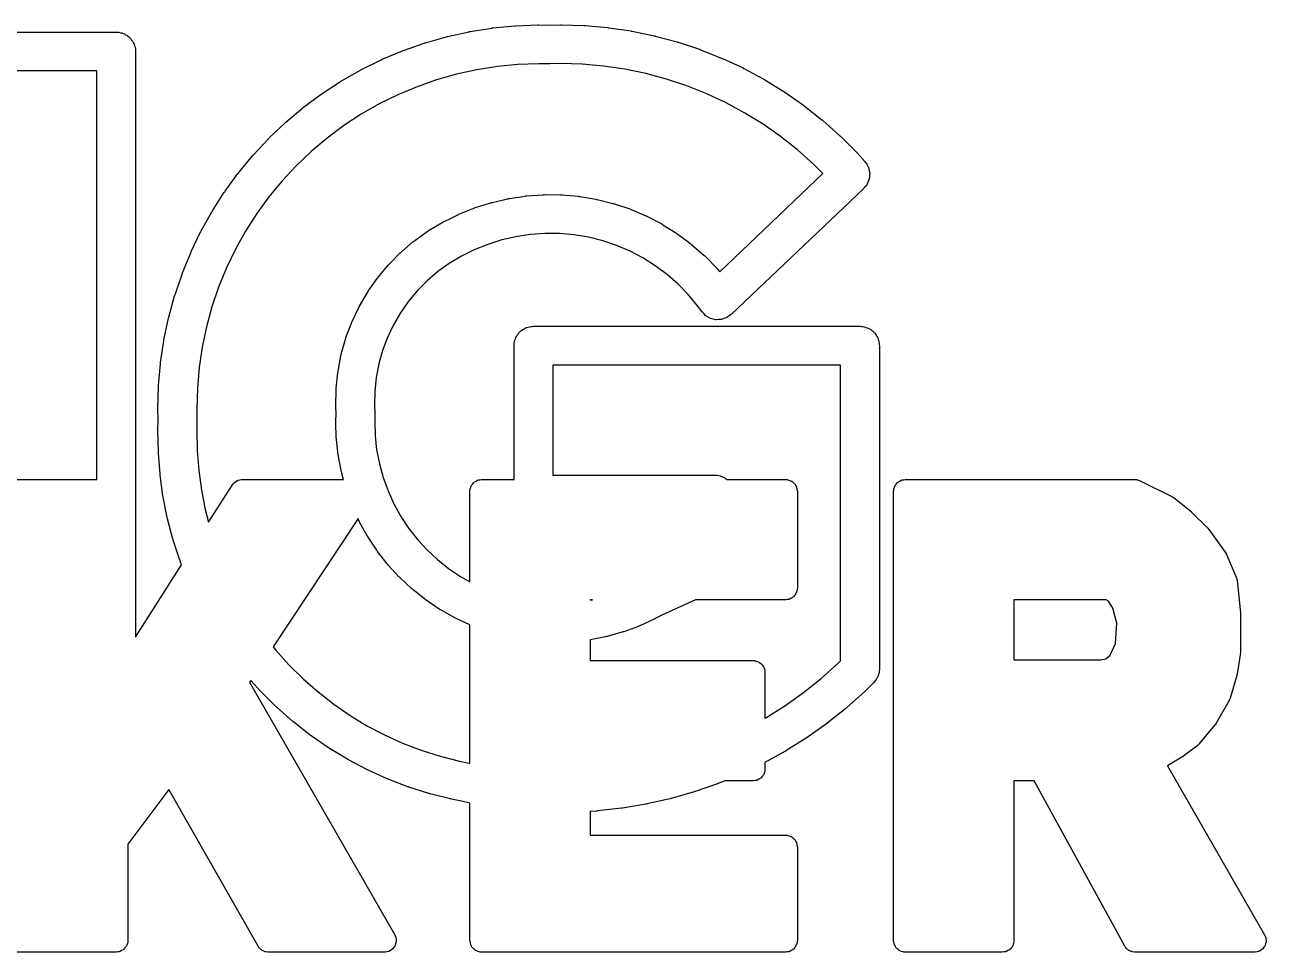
# Model space of a CAD drawing. Extents: x 93.2 to 154.4, y -90.5 to -56.3.
# Drawn here: x 147.69 to 154.09, y -87.51 to -82.73 of the extents above; entities that cross this region are included whole.
import ezdxf

# ---------------------------------------------------------------- set-up
doc = ezdxf.new("R2010")
doc.units = 0
doc.layers.add('BLACK', color=7, linetype='CONTINUOUS')

msp = doc.modelspace()

# ---------------------------------------------------------------- linework, layer by layer
at = {"layer": 'BLACK', "linetype": 'CONTINUOUS'}
for p, q in [((147.295, -82.7664), (148.162, -82.7664)), ((148.162, -82.7664), (148.163, -82.7664)), ((148.163, -82.7664), (148.17, -82.7674)), ((148.17, -82.7674), (148.176, -82.7674)), ((148.176, -82.7674), (148.184, -82.7696)), ((148.184, -82.7696), (148.191, -82.7707)), ((148.191, -82.7707), (148.197, -82.7736)), ((148.197, -82.7736), (148.204, -82.7756)), ((148.204, -82.7756), (148.21, -82.7796)), ((149.87, -82.7886), (149.98, -82.7642)), ((149.98, -82.7642), (149.981, -82.764)), ((149.981, -82.764), (149.984, -82.7638)), ((149.984, -82.7638), (149.986, -82.7631)), ((149.986, -82.7631), (150.097, -82.7454)), ((150.097, -82.7454), (150.099, -82.7452)), ((150.099, -82.7452), (150.101, -82.7452)), ((150.101, -82.7452), (150.103, -82.7446)), ((150.103, -82.7446), (150.216, -82.7337)), ((150.216, -82.7337), (150.217, -82.7336)), ((150.217, -82.7336), (150.22, -82.7337)), ((150.22, -82.7337), (150.222, -82.7333)), ((150.222, -82.7333), (150.335, -82.7292)), ((150.335, -82.7292), (150.336, -82.7291)), ((150.336, -82.7291), (150.338, -82.7294)), ((150.338, -82.7294), (150.34, -82.7291)), ((150.34, -82.7291), (150.395, -82.73)), ((150.395, -82.73), (150.451, -82.7288)), ((150.451, -82.7288), (150.452, -82.7288)), ((150.452, -82.7288), (150.454, -82.7291)), ((150.454, -82.7291), (150.456, -82.7289)), ((150.456, -82.7289), (150.572, -82.7324)), ((150.572, -82.7324), (150.573, -82.7324)), ((150.573, -82.7324), (150.576, -82.7328)), ((150.576, -82.7328), (150.578, -82.7327)), ((150.578, -82.7327), (150.694, -82.7429)), ((150.694, -82.7429), (150.695, -82.743)), ((150.695, -82.743), (150.697, -82.7436)), ((150.697, -82.7436), (150.7, -82.7436)), ((150.7, -82.7436), (150.815, -82.7605)), ((150.815, -82.7605), (150.816, -82.7607)), ((150.816, -82.7607), (150.818, -82.7614)), ((150.818, -82.7614), (150.82, -82.7616)), ((150.82, -82.7616), (150.934, -82.7852)), ((148.21, -82.7796), (148.217, -82.7828)), ((148.217, -82.7828), (148.222, -82.7873)), ((148.222, -82.7873), (148.227, -82.791)), ((148.227, -82.791), (148.232, -82.7966)), ((148.232, -82.7966), (148.238, -82.8015)), ((148.238, -82.8015), (148.241, -82.8073)), ((148.241, -82.8073), (148.246, -82.8125)), ((148.246, -82.8125), (148.249, -82.8192)), ((148.249, -82.8192), (148.253, -82.8255)), ((148.253, -82.8255), (148.255, -82.8321)), ((148.255, -82.8321), (148.258, -82.8383)), ((148.258, -82.8383), (148.259, -82.8456)), ((149.643, -82.8604), (149.749, -82.8229)), ((149.749, -82.8229), (149.75, -82.8225)), ((149.75, -82.8225), (149.753, -82.8221)), ((149.753, -82.8221), (149.755, -82.8211)), ((149.755, -82.8211), (149.864, -82.7901)), ((149.864, -82.7901), (149.865, -82.7898)), ((149.865, -82.7898), (149.867, -82.7895)), ((149.867, -82.7895), (149.87, -82.7886)), ((150.934, -82.7852), (150.935, -82.7854)), ((150.935, -82.7854), (150.937, -82.7862)), ((150.937, -82.7862), (150.94, -82.7865)), ((150.94, -82.7865), (151.052, -82.8167)), ((151.052, -82.8167), (151.053, -82.817)), ((151.053, -82.817), (151.055, -82.8179)), ((151.055, -82.8179), (151.058, -82.8183)), ((151.058, -82.8183), (151.168, -82.855)), ((148.259, -82.8456), (148.261, -82.8528)), ((148.261, -82.8528), (148.261, -82.8596)), ((148.261, -82.8596), (148.262, -82.8664)), ((148.262, -82.8664), (148.262, -85.8855)), ((149.533, -82.9064), (149.637, -82.8626)), ((149.637, -82.8626), (149.638, -82.8621)), ((149.638, -82.8621), (149.641, -82.8615)), ((149.641, -82.8615), (149.643, -82.8604)), ((151.168, -82.855), (151.169, -82.8553)), ((151.169, -82.8553), (151.171, -82.8564)), ((151.171, -82.8564), (151.173, -82.857)), ((151.173, -82.857), (151.281, -82.8999)), ((151.281, -82.8999), (151.282, -82.9004)), ((151.282, -82.9004), (151.284, -82.9016)), ((151.284, -82.9016), (151.287, -82.9022)), ((151.287, -82.9022), (151.392, -82.9514)), ((148.062, -82.9664), (147.395, -82.9664)), ((148.062, -85.073), (148.062, -82.9664)), ((149.323, -83.0178), (149.421, -82.9618)), ((149.421, -82.9618), (149.422, -82.9612)), ((149.422, -82.9612), (149.424, -82.9603)), ((149.424, -82.9603), (149.426, -82.959)), ((149.426, -82.959), (149.527, -82.9089)), ((149.527, -82.9089), (149.529, -82.9084)), ((149.529, -82.9084), (149.531, -82.9077)), ((149.531, -82.9077), (149.533, -82.9064)), ((150.02, -82.9602), (149.916, -82.9832)), ((150.126, -82.9434), (150.02, -82.9602)), ((150.232, -82.9331), (150.126, -82.9434)), ((150.339, -82.9291), (150.232, -82.9331)), ((150.393, -82.93), (150.339, -82.9291)), ((150.395, -82.9299), (150.393, -82.93)), ((150.396, -82.93), (150.395, -82.9299)), ((150.397, -82.93), (150.396, -82.93)), ((150.453, -82.9288), (150.397, -82.93)), ((150.563, -82.9322), (150.453, -82.9288)), ((150.673, -82.9419), (150.563, -82.9322)), ((150.783, -82.958), (150.673, -82.9419)), ((150.891, -82.9804), (150.783, -82.958)), ((151.392, -82.9514), (151.393, -82.9519)), ((151.393, -82.9519), (151.395, -82.9532)), ((151.395, -82.9532), (151.397, -82.954)), ((151.397, -82.954), (151.499, -83.0092)), ((149.223, -83.0829), (149.318, -83.021)), ((149.318, -83.021), (149.319, -83.0203)), ((149.319, -83.0203), (149.321, -83.0193)), ((149.321, -83.0193), (149.323, -83.0178)), ((149.813, -83.0126), (149.712, -83.0481)), ((149.916, -82.9832), (149.813, -83.0126)), ((150.997, -83.0091), (150.891, -82.9804)), ((151.102, -83.0438), (150.997, -83.0091)), ((151.499, -83.0092), (151.5, -83.0098)), ((151.5, -83.0098), (151.502, -83.0112)), ((151.502, -83.0112), (151.504, -83.0121)), ((151.504, -83.0121), (151.603, -83.0732)), ((149.127, -83.1537), (149.218, -83.0863)), ((149.218, -83.0863), (149.219, -83.0856)), ((149.219, -83.0856), (149.221, -83.0844)), ((149.221, -83.0844), (149.223, -83.0829)), ((149.613, -83.0896), (149.517, -83.1369)), ((149.712, -83.0481), (149.613, -83.0896)), ((151.205, -83.0847), (151.102, -83.0438)), ((151.305, -83.1314), (151.205, -83.0847)), ((151.603, -83.0732), (151.604, -83.0738)), ((151.604, -83.0738), (151.606, -83.0753)), ((151.606, -83.0753), (151.608, -83.0764)), ((151.608, -83.0764), (151.703, -83.1431)), ((149.036, -83.2303), (149.123, -83.1575)), ((149.123, -83.1575), (149.124, -83.1567)), ((149.124, -83.1567), (149.126, -83.1555)), ((149.126, -83.1555), (149.127, -83.1537)), ((149.517, -83.1369), (149.425, -83.19)), ((151.402, -83.1838), (151.305, -83.1314)), ((151.703, -83.1431), (151.704, -83.1438)), ((151.704, -83.1438), (151.706, -83.1454)), ((151.706, -83.1454), (151.708, -83.1465)), ((151.708, -83.1465), (151.799, -83.2187)), ((149.425, -83.19), (149.335, -83.2486)), ((151.496, -83.2418), (151.402, -83.1838)), ((151.799, -83.2187), (151.8, -83.2194)), ((151.8, -83.2194), (151.802, -83.2211)), ((151.802, -83.2211), (151.804, -83.2224)), ((151.804, -83.2224), (151.89, -83.2997)), ((148.95, -83.3122), (149.032, -83.2343)), ((149.032, -83.2343), (149.033, -83.2335)), ((149.033, -83.2335), (149.035, -83.2321)), ((149.035, -83.2321), (149.036, -83.2303)), ((149.335, -83.2486), (149.249, -83.3124)), ((151.586, -83.3052), (151.496, -83.2418)), ((148.869, -83.3991), (148.946, -83.3165)), ((148.946, -83.3165), (148.947, -83.3156)), ((148.947, -83.3156), (148.948, -83.3141)), ((148.948, -83.3141), (148.95, -83.3122)), ((149.249, -83.3124), (149.167, -83.3813)), ((151.673, -83.3737), (151.586, -83.3052)), ((151.89, -83.2997), (151.891, -83.3005)), ((151.891, -83.3005), (151.893, -83.3023)), ((151.893, -83.3023), (151.895, -83.3036)), ((151.895, -83.3036), (151.977, -83.3858)), ((148.793, -83.4908), (148.865, -83.4037)), ((148.865, -83.4028), (148.867, -83.4011)), ((148.865, -83.4037), (148.865, -83.4028)), ((148.867, -83.4011), (148.869, -83.3991)), ((149.167, -83.3813), (149.09, -83.455)), ((151.755, -83.4471), (151.673, -83.3737)), ((151.977, -83.3858), (151.978, -83.3867)), ((151.978, -83.3867), (151.979, -83.3883)), ((151.979, -83.3883), (151.98, -83.3895)), ((151.98, -83.3895), (152.019, -83.4327)), ((149.09, -83.455), (149.017, -83.5333)), ((151.804, -83.4958), (151.755, -83.4471)), ((152.019, -83.4327), (152.02, -83.4336)), ((152.02, -83.4336), (152.023, -83.4382)), ((152.023, -83.4382), (152.027, -83.4422)), ((152.027, -83.4422), (152.031, -83.45)), ((152.031, -83.45), (152.036, -83.4573)), ((152.036, -83.4573), (152.037, -83.4626)), ((152.037, -83.4626), (152.04, -83.4675)), ((152.04, -83.4675), (152.041, -83.4761)), ((152.041, -83.4761), (152.044, -83.4844)), ((148.723, -83.5869), (148.789, -83.4956)), ((148.789, -83.4956), (148.79, -83.4946)), ((148.79, -83.4946), (148.792, -83.4929)), ((148.792, -83.4929), (148.793, -83.4908)), ((149.017, -83.5333), (148.949, -83.6158)), ((151.272, -84.0016), (151.804, -83.4958)), ((152.034, -83.5448), (152.032, -83.5499)), ((152.036, -83.5401), (152.034, -83.5448)), ((152.039, -83.5317), (152.036, -83.5401)), ((152.042, -83.5236), (152.039, -83.5317)), ((152.043, -83.5181), (152.042, -83.5236)), ((152.044, -83.5128), (152.043, -83.5181)), ((152.044, -83.4844), (152.044, -83.4899)), ((152.044, -83.4899), (152.045, -83.4954)), ((152.045, -83.4954), (152.044, -83.5041)), ((152.044, -83.5041), (152.044, -83.5128)), ((148.658, -83.6871), (148.719, -83.5919)), ((148.719, -83.5919), (148.72, -83.5909)), ((148.72, -83.5909), (148.721, -83.5891)), ((148.721, -83.5891), (148.723, -83.5869)), ((150.278, -83.6105), (150.361, -83.6047)), ((150.361, -83.6047), (150.362, -83.6046)), ((150.362, -83.6046), (150.366, -83.6049)), ((150.366, -83.6049), (150.369, -83.6044)), ((150.369, -83.6044), (150.452, -83.6051)), ((150.452, -83.6051), (150.454, -83.6051)), ((150.454, -83.6051), (150.457, -83.6057)), ((150.457, -83.6057), (150.46, -83.6055)), ((150.46, -83.6055), (150.543, -83.6127)), ((152.014, -83.5721), (151.331, -84.2221)), ((152.017, -83.5678), (152.014, -83.5721)), ((152.021, -83.5641), (152.017, -83.5678)), ((152.026, -83.5567), (152.021, -83.5641)), ((152.032, -83.5499), (152.026, -83.5567)), ((148.949, -83.6158), (148.886, -83.7023)), ((150.009, -83.6728), (150.012, -83.6714)), ((150.012, -83.6714), (150.092, -83.6462)), ((150.092, -83.6462), (150.093, -83.6459)), ((150.093, -83.6459), (150.096, -83.6453)), ((150.096, -83.6453), (150.099, -83.6441)), ((150.099, -83.6441), (150.18, -83.6253)), ((150.18, -83.6253), (150.182, -83.625)), ((150.182, -83.625), (150.185, -83.6248)), ((150.185, -83.6248), (150.188, -83.6238)), ((150.188, -83.6238), (150.27, -83.6114)), ((150.27, -83.6114), (150.272, -83.6112)), ((150.272, -83.6112), (150.275, -83.6112)), ((150.275, -83.6112), (150.278, -83.6105)), ((150.543, -83.6127), (150.544, -83.6128)), ((150.544, -83.6128), (150.548, -83.6136)), ((150.548, -83.6136), (150.551, -83.6137)), ((150.551, -83.6137), (150.633, -83.6275)), ((150.633, -83.6275), (150.634, -83.6277)), ((150.634, -83.6277), (150.637, -83.6287)), ((150.637, -83.6287), (150.641, -83.6291)), ((150.641, -83.6291), (150.721, -83.6492)), ((150.721, -83.6492), (150.723, -83.6495)), ((150.723, -83.6495), (150.726, -83.6509)), ((150.726, -83.6509), (150.729, -83.6515)), ((150.729, -83.6515), (150.808, -83.6779)), ((148.6, -83.791), (148.655, -83.6923)), ((148.655, -83.6923), (148.656, -83.6912)), ((148.656, -83.6912), (148.657, -83.6893)), ((148.657, -83.6893), (148.658, -83.6871)), ((148.886, -83.7023), (148.828, -83.7923)), ((149.848, -83.7449), (149.884, -83.7269)), ((149.884, -83.7266), (149.922, -83.7083)), ((149.884, -83.7269), (149.884, -83.7266)), ((149.884, -83.7266), (149.884, -83.7266)), ((149.922, -83.7083), (149.923, -83.7077)), ((149.923, -83.7077), (149.926, -83.7069)), ((149.926, -83.7069), (149.928, -83.7054)), ((149.928, -83.7054), (150.005, -83.6741)), ((150.005, -83.6741), (150.006, -83.6736)), ((150.006, -83.6736), (150.009, -83.6728)), ((150.808, -83.6779), (150.809, -83.6783)), ((150.809, -83.6783), (150.812, -83.6799)), ((150.812, -83.6799), (150.815, -83.6807)), ((150.815, -83.6807), (150.892, -83.7133)), ((150.892, -83.7133), (150.893, -83.7138)), ((150.893, -83.7138), (150.896, -83.7156)), ((150.896, -83.7156), (150.899, -83.7167)), ((150.899, -83.7167), (150.973, -83.7553)), ((148.548, -83.8981), (148.597, -83.7963)), ((148.597, -83.7963), (148.598, -83.7952)), ((148.598, -83.7952), (148.599, -83.7932)), ((148.599, -83.7932), (148.6, -83.791)), ((148.828, -83.7923), (148.776, -83.8857)), ((149.7, -83.8412), (149.765, -83.7943)), ((149.765, -83.7943), (149.766, -83.7936)), ((149.766, -83.7936), (149.769, -83.792)), ((149.769, -83.792), (149.772, -83.7897)), ((149.772, -83.7897), (149.841, -83.7485)), ((149.841, -83.7485), (149.842, -83.7479)), ((149.842, -83.7479), (149.845, -83.7467)), ((149.845, -83.7467), (149.848, -83.7449)), ((150.973, -83.7553), (150.974, -83.7558)), ((150.974, -83.7558), (150.976, -83.7578)), ((150.976, -83.7578), (150.979, -83.7592)), ((150.979, -83.7592), (151.05, -83.8034)), ((149.632, -83.8986), (149.693, -83.8464)), ((149.693, -83.8464), (149.694, -83.8456)), ((149.694, -83.8456), (149.697, -83.8437)), ((149.697, -83.8437), (149.7, -83.8412)), ((150.077, -83.8608), (150.007, -83.8894)), ((150.149, -83.838), (150.077, -83.8608)), ((150.222, -83.821), (150.149, -83.838)), ((150.296, -83.8098), (150.222, -83.821)), ((150.371, -83.8044), (150.296, -83.8098)), ((150.447, -83.8051), (150.371, -83.8044)), ((150.522, -83.8116), (150.447, -83.8051)), ((150.596, -83.8241), (150.522, -83.8116)), ((150.669, -83.8423), (150.596, -83.8241)), ((150.74, -83.8663), (150.669, -83.8423)), ((151.05, -83.8034), (151.051, -83.8041)), ((151.051, -83.8041), (151.053, -83.8063)), ((151.053, -83.8063), (151.056, -83.8079)), ((151.056, -83.8079), (151.123, -83.8575)), ((151.123, -83.8575), (151.124, -83.8583)), ((151.124, -83.8583), (151.126, -83.8606)), ((151.126, -83.8606), (151.129, -83.8625)), ((151.129, -83.8625), (151.192, -83.9172)), ((148.503, -84.0082), (148.546, -83.9036)), ((148.546, -83.9025), (148.548, -83.9004)), ((148.546, -83.9036), (148.546, -83.9025)), ((148.548, -83.9004), (148.548, -83.8981)), ((148.776, -83.8857), (148.73, -83.9821)), ((149.57, -83.9614), (149.626, -83.9043)), ((149.626, -83.9043), (149.627, -83.9034)), ((149.627, -83.9034), (149.63, -83.9013)), ((149.63, -83.9013), (149.632, -83.8986)), ((149.941, -83.9221), (149.878, -83.9592)), ((149.973, -83.9059), (149.941, -83.9221)), ((150.007, -83.8894), (149.973, -83.9059)), ((150.81, -83.8958), (150.74, -83.8663)), ((150.876, -83.9307), (150.81, -83.8958)), ((151.192, -83.9172), (151.193, -83.918)), ((151.193, -83.918), (151.195, -83.9206)), ((151.195, -83.9206), (151.198, -83.9227)), ((151.198, -83.9227), (151.256, -83.9822)), ((148.73, -83.9821), (148.689, -84.0811)), ((149.512, -84.0293), (149.564, -83.9677)), ((149.564, -83.9677), (149.565, -83.9667)), ((149.565, -83.9667), (149.567, -83.9643)), ((149.567, -83.9643), (149.57, -83.9614)), ((149.878, -83.9592), (149.82, -84.0012)), ((150.94, -83.9707), (150.876, -83.9307)), ((151.001, -84.0156), (150.94, -83.9707)), ((151.256, -83.9822), (151.257, -83.9831)), ((151.257, -83.9831), (151.258, -83.9858)), ((151.258, -83.9858), (151.261, -83.988)), ((151.261, -83.988), (151.272, -84.0016)), ((148.465, -84.1208), (148.501, -84.0138)), ((148.501, -84.0127), (148.503, -84.0105)), ((148.501, -84.0138), (148.501, -84.0127)), ((148.503, -84.0105), (148.503, -84.0082)), ((149.461, -84.1018), (149.507, -84.036)), ((149.507, -84.036), (149.508, -84.035)), ((149.508, -84.035), (149.511, -84.0324)), ((149.511, -84.0324), (149.512, -84.0293)), ((149.765, -84.0479), (149.715, -84.099)), ((149.82, -84.0012), (149.765, -84.0479)), ((151.057, -84.0652), (151.001, -84.0156)), ((148.689, -84.0811), (148.655, -84.1824)), ((149.416, -84.1784), (149.457, -84.1089)), ((149.457, -84.1079), (149.46, -84.105)), ((149.457, -84.1089), (149.457, -84.1079)), ((149.46, -84.105), (149.461, -84.1018)), ((149.715, -84.099), (149.669, -84.1543)), ((151.11, -84.1191), (151.057, -84.0652)), ((151.158, -84.1773), (151.11, -84.1191)), ((148.433, -84.2356), (148.463, -84.1266)), ((148.463, -84.1254), (148.464, -84.1232)), ((148.463, -84.1266), (148.463, -84.1254)), ((148.464, -84.1232), (148.465, -84.1208)), ((148.655, -84.1824), (148.627, -84.2855)), ((149.413, -84.1847), (149.415, -84.1817)), ((149.415, -84.1817), (149.416, -84.1784)), ((149.669, -84.1543), (149.627, -84.2132)), ((151.181, -84.2082), (151.158, -84.1773)), ((148.408, -84.352), (148.432, -84.2414)), ((148.432, -84.2402), (148.433, -84.238)), ((148.432, -84.2414), (148.432, -84.2402)), ((148.433, -84.238), (148.433, -84.2356)), ((149.378, -84.2584), (149.412, -84.1858)), ((149.412, -84.1858), (149.413, -84.1847)), ((149.627, -84.2132), (149.591, -84.2753)), ((151.19, -84.2179), (151.181, -84.2082)), ((151.199, -84.2278), (151.19, -84.2179)), ((151.2, -84.2281), (151.199, -84.2278)), ((151.2, -84.2286), (151.2, -84.2281)), ((151.212, -84.2353), (151.2, -84.2286)), ((151.224, -84.2422), (151.212, -84.2353)), ((151.224, -84.2423), (151.224, -84.2422)), ((151.225, -84.2427), (151.224, -84.2423)), ((151.238, -84.2458), (151.225, -84.2427)), ((151.251, -84.2491), (151.238, -84.2458)), ((151.28, -84.2481), (151.266, -84.2486)), ((151.281, -84.2478), (151.28, -84.2479)), ((151.28, -84.2479), (151.28, -84.2481)), ((151.294, -84.2434), (151.281, -84.2478)), ((151.306, -84.2391), (151.294, -84.2434)), ((151.307, -84.2388), (151.306, -84.2391)), ((151.308, -84.2385), (151.307, -84.2388)), ((151.319, -84.2307), (151.308, -84.2385)), ((151.33, -84.223), (151.319, -84.2307)), ((151.331, -84.2221), (151.33, -84.223)), ((151.331, -84.2221), (151.331, -84.2221)), ((151.331, -84.2221), (151.331, -84.2221)), ((151.331, -84.2221), (151.331, -84.2221)), ((148.627, -84.2855), (148.605, -84.3902)), ((149.346, -84.3414), (149.375, -84.2661)), ((149.375, -84.265), (149.377, -84.2619)), ((149.375, -84.2661), (149.375, -84.265)), ((149.377, -84.2619), (149.378, -84.2584)), ((149.591, -84.2753), (149.56, -84.3403)), ((150.236, -84.3173), (150.242, -84.3124)), ((150.242, -84.3124), (150.247, -84.3069)), ((150.247, -84.3069), (150.253, -84.3032)), ((150.253, -84.3032), (150.258, -84.2988)), ((150.258, -84.2988), (150.265, -84.2957)), ((150.265, -84.2957), (150.271, -84.2917)), ((150.271, -84.2917), (150.277, -84.2899)), ((150.277, -84.2899), (150.284, -84.287)), ((150.284, -84.287), (150.291, -84.286)), ((150.291, -84.286), (150.298, -84.2839)), ((150.298, -84.2839), (150.305, -84.284)), ((150.305, -84.284), (150.312, -84.283)), ((150.312, -84.283), (151.995, -84.283)), ((151.252, -84.2491), (151.251, -84.2491)), ((151.266, -84.2486), (151.252, -84.2493)), ((151.252, -84.2493), (151.252, -84.2491)), ((151.995, -84.283), (151.996, -84.283)), ((151.996, -84.283), (152.003, -84.2841)), ((152.003, -84.2841), (152.01, -84.2841)), ((152.01, -84.2841), (152.017, -84.2862)), ((152.017, -84.2862), (152.024, -84.2874)), ((152.024, -84.2874), (152.03, -84.2903)), ((152.03, -84.2903), (152.037, -84.2922)), ((152.037, -84.2922), (152.043, -84.2963)), ((152.043, -84.2963), (152.05, -84.2994)), ((152.05, -84.2994), (152.055, -84.3039)), ((152.055, -84.3039), (152.061, -84.3077)), ((152.061, -84.3077), (152.066, -84.3133)), ((148.391, -84.4697), (148.407, -84.3579)), ((148.407, -84.3567), (148.408, -84.3544)), ((148.407, -84.3579), (148.407, -84.3567)), ((148.408, -84.3544), (148.408, -84.352)), ((149.322, -84.4267), (149.344, -84.3494)), ((149.344, -84.3482), (149.346, -84.3449)), ((149.344, -84.3494), (149.344, -84.3482)), ((149.346, -84.3449), (149.346, -84.3414)), ((149.56, -84.3403), (149.535, -84.4076)), ((150.212, -84.3818), (150.213, -84.3751)), ((150.213, -84.3682), (150.215, -84.3611)), ((150.213, -84.3751), (150.213, -84.3682)), ((150.215, -84.3611), (150.216, -84.3538)), ((150.216, -84.3538), (150.219, -84.3476)), ((150.219, -84.3476), (150.221, -84.3411)), ((150.221, -84.3411), (150.225, -84.3348)), ((150.225, -84.3348), (150.228, -84.3281)), ((150.228, -84.3281), (150.233, -84.323)), ((150.233, -84.323), (150.236, -84.3173)), ((152.066, -84.3133), (152.071, -84.3182)), ((152.071, -84.3182), (152.075, -84.324)), ((152.075, -84.324), (152.079, -84.3291)), ((152.079, -84.3291), (152.082, -84.3359)), ((152.082, -84.3359), (152.086, -84.3422)), ((152.086, -84.3422), (152.088, -84.3487)), ((152.088, -84.3487), (152.091, -84.3549)), ((152.091, -84.3549), (152.092, -84.3623)), ((152.092, -84.3623), (152.094, -84.3694)), ((152.094, -84.3694), (152.094, -84.3763)), ((152.094, -84.3763), (152.095, -84.383)), ((148.605, -84.3902), (148.589, -84.496)), ((149.305, -84.5138), (149.32, -84.4349)), ((149.32, -84.4337), (149.322, -84.4303)), ((149.32, -84.4349), (149.32, -84.4337)), ((149.322, -84.4303), (149.322, -84.4267)), ((149.535, -84.4076), (149.516, -84.4768)), ((150.212, -84.383), (150.212, -84.3818)), ((150.212, -85.073), (150.212, -84.383)), ((152.095, -84.383), (152.095, -86.0497)), ((148.38, -84.5882), (148.39, -84.4757)), ((148.39, -84.4745), (148.391, -84.4721)), ((148.39, -84.4757), (148.39, -84.4745)), ((148.391, -84.4721), (148.391, -84.4697)), ((148.589, -84.496), (148.58, -84.6026)), ((149.516, -84.4768), (149.502, -84.5474)), ((150.412, -84.483), (150.412, -85.0497)), ((151.895, -84.483), (150.412, -84.483)), ((151.895, -86.0079), (151.895, -84.483)), ((149.295, -84.602), (149.304, -84.5221)), ((149.304, -84.5209), (149.305, -84.5174)), ((149.304, -84.5221), (149.304, -84.5209)), ((149.305, -84.5174), (149.305, -84.5138)), ((149.502, -84.5474), (149.495, -84.619)), ((148.377, -84.7073), (148.38, -84.5943)), ((148.38, -84.5907), (148.38, -84.5882)), ((148.38, -84.5931), (148.38, -84.5907)), ((148.38, -84.5943), (148.38, -84.5931)), ((148.58, -84.6026), (148.577, -84.7099)), ((149.293, -84.6907), (149.295, -84.6103)), ((149.295, -84.6056), (149.295, -84.602)), ((149.295, -84.6091), (149.295, -84.6056)), ((149.295, -84.6103), (149.295, -84.6091)), ((149.495, -84.619), (149.493, -84.6914)), ((149.293, -84.6938), (149.293, -84.6907)), ((149.293, -84.697), (149.293, -84.6938)), ((149.493, -84.6914), (149.495, -84.7277)), ((148.377, -84.7093), (148.377, -84.7073)), ((148.377, -84.7113), (148.377, -84.7093)), ((148.377, -84.7125), (148.377, -84.7113)), ((148.378, -84.766), (148.377, -84.7125)), ((148.577, -84.7099), (148.578, -84.7637)), ((149.293, -84.6982), (149.293, -84.697)), ((149.295, -84.7339), (149.293, -84.6982)), ((149.294, -84.7701), (149.295, -84.7339)), ((149.495, -84.7365), (149.494, -84.7736)), ((149.495, -84.7277), (149.495, -84.7289)), ((149.495, -84.7289), (149.495, -84.7327)), ((149.495, -84.7327), (149.495, -84.7365)), ((148.377, -84.8172), (148.378, -84.766)), ((148.377, -84.8192), (148.377, -84.8172)), ((148.377, -84.8213), (148.377, -84.8192)), ((148.377, -84.8225), (148.377, -84.8213)), ((148.379, -84.9307), (148.377, -84.8225)), ((148.578, -84.7695), (148.577, -84.821)), ((148.577, -84.821), (148.579, -84.9237)), ((148.578, -84.7637), (148.578, -84.765)), ((148.578, -84.765), (148.578, -84.7673)), ((148.578, -84.7673), (148.578, -84.7695)), ((149.294, -84.7729), (149.294, -84.7701)), ((149.294, -84.7757), (149.294, -84.7729)), ((149.294, -84.777), (149.294, -84.7757)), ((149.296, -84.8581), (149.294, -84.777)), ((149.494, -84.7736), (149.496, -84.8474)), ((149.297, -84.8614), (149.296, -84.8581)), ((149.297, -84.8648), (149.297, -84.8614)), ((149.297, -84.866), (149.297, -84.8648)), ((149.306, -84.9467), (149.297, -84.866)), ((149.496, -84.8474), (149.504, -84.9203)), ((148.379, -84.933), (148.379, -84.9307)), ((148.379, -84.9353), (148.379, -84.933)), ((148.379, -84.9365), (148.379, -84.9353)), ((148.388, -85.0444), (148.379, -84.9365)), ((148.579, -84.9237), (148.587, -85.0257)), ((149.307, -84.9499), (149.306, -84.9467)), ((149.307, -84.9533), (149.307, -84.9499)), ((149.504, -84.9203), (149.518, -84.9923)), ((149.307, -84.9545), (149.307, -84.9533)), ((149.323, -85.0342), (149.307, -84.9545)), ((149.518, -84.9923), (149.538, -85.063)), ((147.645, -85.073), (148.062, -85.073)), ((148.388, -85.0468), (148.388, -85.0444)), ((148.388, -85.0492), (148.388, -85.0468)), ((148.388, -85.0504), (148.388, -85.0492)), ((148.403, -85.1576), (148.388, -85.0504)), ((148.587, -85.0257), (148.601, -85.127)), ((148.779, -85.0839), (148.786, -85.0787)), ((148.786, -85.0787), (148.788, -85.0782)), ((148.788, -85.0782), (148.79, -85.077)), ((148.79, -85.077), (148.799, -85.0754)), ((148.799, -85.0754), (148.807, -85.0732)), ((148.807, -85.0732), (148.81, -85.0734)), ((148.81, -85.0734), (148.812, -85.073)), ((148.812, -85.073), (149.333, -85.073)), ((149.324, -85.0373), (149.323, -85.0342)), ((149.324, -85.0406), (149.324, -85.0373)), ((149.325, -85.0418), (149.324, -85.0406)), ((149.333, -85.073), (149.325, -85.0418)), ((149.538, -85.063), (149.563, -85.132)), ((150.017, -85.0813), (150.023, -85.077)), ((150.023, -85.077), (150.026, -85.0765)), ((150.026, -85.0765), (150.029, -85.0752)), ((150.029, -85.0752), (150.037, -85.0745)), ((150.037, -85.0745), (150.045, -85.073)), ((150.045, -85.073), (150.212, -85.073)), ((150.412, -85.0497), (151.245, -85.0497)), ((151.245, -85.0497), (151.246, -85.0497)), ((151.246, -85.0497), (151.253, -85.0508)), ((151.253, -85.0508), (151.26, -85.0508)), ((151.26, -85.0508), (151.267, -85.0529)), ((151.267, -85.0529), (151.274, -85.0541)), ((151.274, -85.0541), (151.281, -85.057)), ((151.281, -85.057), (151.287, -85.0591)), ((151.287, -85.0591), (151.293, -85.063)), ((151.293, -85.063), (151.3, -85.0661)), ((151.3, -85.0661), (151.305, -85.0707)), ((151.305, -85.0707), (151.309, -85.073)), ((151.309, -85.073), (151.612, -85.073)), ((151.612, -85.073), (151.616, -85.0734)), ((151.616, -85.0734), (151.618, -85.0733)), ((151.618, -85.0733), (151.619, -85.0737)), ((151.619, -85.0737), (151.623, -85.0742)), ((151.623, -85.0742), (151.631, -85.0772)), ((151.631, -85.0772), (151.639, -85.0794)), ((151.639, -85.0794), (151.641, -85.0812)), ((152.2, -85.0813), (152.207, -85.077)), ((152.207, -85.077), (152.21, -85.0765)), ((152.21, -85.0765), (152.212, -85.0752)), ((152.212, -85.0752), (152.22, -85.0745)), ((152.22, -85.0745), (152.228, -85.073)), ((152.228, -85.073), (153.412, -85.073)), ((153.412, -85.073), (153.416, -85.0734)), ((153.416, -85.0734), (153.417, -85.0733)), ((153.417, -85.0733), (153.419, -85.0737)), ((153.419, -85.0737), (153.423, -85.0742)), ((153.423, -85.0742), (153.431, -85.0771)), ((153.431, -85.0771), (153.439, -85.0793)), ((153.439, -85.0793), (153.605, -85.1627)), ((148.601, -85.127), (148.621, -85.2274)), ((148.638, -85.2935), (148.761, -85.1008)), ((148.761, -85.1008), (148.768, -85.0916)), ((148.768, -85.0916), (148.77, -85.0903)), ((148.77, -85.0903), (148.771, -85.0886)), ((148.771, -85.0886), (148.779, -85.0839)), ((149.563, -85.132), (149.593, -85.1987)), ((149.985, -85.1272), (149.986, -85.1257)), ((149.985, -85.1287), (149.985, -85.1272)), ((149.985, -85.133), (149.985, -85.1287)), ((149.985, -85.6008), (149.985, -85.133)), ((149.986, -85.1214), (149.989, -85.1138)), ((149.986, -85.1257), (149.986, -85.1214)), ((149.989, -85.1138), (149.991, -85.1061)), ((149.991, -85.1061), (149.993, -85.1037)), ((149.993, -85.1037), (149.994, -85.1009)), ((149.994, -85.1009), (150, -85.095)), ((150, -85.095), (150.005, -85.0886)), ((150.005, -85.0886), (150.007, -85.087)), ((150.007, -85.087), (150.009, -85.0848)), ((150.009, -85.0848), (150.017, -85.0813)), ((151.641, -85.0812), (151.644, -85.0823)), ((151.644, -85.0823), (151.65, -85.0878)), ((151.65, -85.0878), (151.656, -85.0927)), ((151.656, -85.0927), (151.658, -85.0952)), ((151.658, -85.0952), (151.66, -85.0972)), ((151.66, -85.0972), (151.663, -85.1045)), ((151.663, -85.1045), (151.668, -85.1114)), ((151.668, -85.1114), (151.668, -85.1143)), ((151.668, -85.1143), (151.669, -85.117)), ((151.669, -85.117), (151.67, -85.1251)), ((151.67, -85.1251), (151.672, -85.133)), ((151.672, -85.133), (151.672, -85.633)), ((152.168, -85.133), (152.169, -85.1287)), ((152.168, -87.4497), (152.168, -85.133)), ((152.169, -85.1214), (152.172, -85.1138)), ((152.169, -85.1257), (152.169, -85.1214)), ((152.169, -85.1272), (152.169, -85.1257)), ((152.169, -85.1287), (152.169, -85.1272)), ((152.172, -85.1138), (152.175, -85.1061)), ((152.175, -85.1061), (152.177, -85.1037)), ((152.177, -85.1037), (152.178, -85.1009)), ((152.178, -85.1009), (152.183, -85.095)), ((152.183, -85.095), (152.188, -85.0886)), ((152.188, -85.0886), (152.191, -85.087)), ((152.191, -85.087), (152.193, -85.0848)), ((152.193, -85.0848), (152.2, -85.0813)), ((148.404, -85.1598), (148.403, -85.1576)), ((148.404, -85.1621), (148.404, -85.1598)), ((148.404, -85.1633), (148.404, -85.1621)), ((148.425, -85.2695), (148.404, -85.1633)), ((149.593, -85.1987), (149.629, -85.2629)), ((153.605, -85.1627), (153.615, -85.1689)), ((153.615, -85.1689), (153.615, -85.1693)), ((153.615, -85.1693), (153.616, -85.1695)), ((153.616, -85.1695), (153.699, -85.2362)), ((148.426, -85.2717), (148.425, -85.2695)), ((148.427, -85.2741), (148.426, -85.2717)), ((148.621, -85.2274), (148.638, -85.2935)), ((149.629, -85.2629), (149.669, -85.3241)), ((153.699, -85.2362), (153.703, -85.2397)), ((153.703, -85.2397), (153.704, -85.2406)), ((153.704, -85.2406), (153.787, -85.3239)), ((148.427, -85.2753), (148.427, -85.2741)), ((148.454, -85.38), (148.427, -85.2753)), ((149.408, -85.2733), (148.97, -85.9349)), ((149.413, -85.2851), (149.408, -85.2733)), ((149.415, -85.2879), (149.413, -85.2851)), ((149.416, -85.2911), (149.415, -85.2879)), ((149.416, -85.2921), (149.416, -85.2911)), ((149.456, -85.3632), (149.416, -85.2921)), ((149.669, -85.3241), (149.714, -85.3819)), ((153.787, -85.3239), (153.793, -85.3306)), ((153.793, -85.3306), (153.794, -85.3315)), ((153.794, -85.3315), (153.877, -85.4481)), ((148.455, -85.3822), (148.454, -85.38)), ((148.456, -85.3845), (148.455, -85.3822)), ((148.456, -85.3857), (148.456, -85.3845)), ((148.49, -85.4885), (148.456, -85.3857)), ((149.458, -85.3658), (149.456, -85.3632)), ((149.459, -85.3689), (149.458, -85.3658)), ((149.46, -85.3699), (149.459, -85.3689)), ((149.505, -85.4376), (149.46, -85.3699)), ((149.714, -85.3819), (149.764, -85.436)), ((149.507, -85.4401), (149.505, -85.4376)), ((149.508, -85.443), (149.507, -85.4401)), ((149.509, -85.444), (149.508, -85.443)), ((149.559, -85.508), (149.509, -85.444)), ((149.764, -85.436), (149.818, -85.4861)), ((153.877, -85.4481), (153.883, -85.4583)), ((153.883, -85.4583), (153.883, -85.4589)), ((153.883, -85.4589), (153.883, -85.4594)), ((153.883, -85.4594), (153.933, -85.576)), ((148.262, -85.8855), (148.499, -85.5126)), ((148.491, -85.4906), (148.49, -85.4885)), ((148.491, -85.4929), (148.491, -85.4906)), ((148.492, -85.4941), (148.491, -85.4929)), ((148.499, -85.5126), (148.492, -85.4941)), ((149.562, -85.5103), (149.559, -85.508)), ((149.563, -85.5132), (149.562, -85.5103)), ((149.564, -85.5141), (149.563, -85.5132)), ((149.619, -85.574), (149.564, -85.5141)), ((149.818, -85.4861), (149.875, -85.5318)), ((149.622, -85.5761), (149.619, -85.574)), ((149.624, -85.5786), (149.622, -85.5761)), ((149.625, -85.5795), (149.624, -85.5786)), ((149.684, -85.6349), (149.625, -85.5795)), ((149.875, -85.5318), (149.936, -85.5728)), ((149.936, -85.5728), (149.985, -85.6008)), ((153.933, -85.576), (153.937, -85.5872)), ((153.937, -85.5872), (153.937, -85.5905)), ((153.937, -85.5905), (153.938, -85.5937)), ((149.687, -85.6368), (149.684, -85.6349)), ((149.689, -85.6393), (149.687, -85.6368)), ((149.69, -85.6401), (149.689, -85.6393)), ((149.753, -85.6906), (149.69, -85.6401)), ((151.668, -85.6522), (151.665, -85.66)), ((151.671, -85.6447), (151.668, -85.6522)), ((151.672, -85.633), (151.671, -85.6373)), ((151.671, -85.6373), (151.671, -85.6389)), ((151.671, -85.6389), (151.671, -85.6404)), ((151.671, -85.6404), (151.671, -85.6447)), ((153.938, -85.5937), (153.955, -85.7604)), ((149.756, -85.6923), (149.753, -85.6906)), ((149.759, -85.6946), (149.756, -85.6923)), ((149.76, -85.6953), (149.759, -85.6946)), ((149.827, -85.7407), (149.76, -85.6953)), ((150.605, -85.693), (150.605, -85.695)), ((150.605, -85.695), (150.616, -85.693)), ((150.616, -85.693), (150.605, -85.693)), ((151.148, -85.693), (150.973, -85.7726)), ((151.612, -85.693), (151.148, -85.693)), ((151.62, -85.6915), (151.612, -85.693)), ((151.628, -85.6908), (151.62, -85.6915)), ((151.63, -85.6895), (151.628, -85.6908)), ((151.633, -85.689), (151.63, -85.6895)), ((151.64, -85.6847), (151.633, -85.689)), ((151.647, -85.6812), (151.64, -85.6847)), ((151.649, -85.679), (151.647, -85.6812)), ((151.652, -85.6775), (151.649, -85.679)), ((151.657, -85.671), (151.652, -85.6775)), ((151.662, -85.6651), (151.657, -85.671)), ((151.663, -85.6623), (151.662, -85.6651)), ((151.665, -85.66), (151.663, -85.6623)), ((152.788, -85.693), (152.788, -86.0022)), ((153.264, -85.693), (152.788, -85.693)), ((153.276, -85.7006), (153.264, -85.693)), ((153.298, -85.736), (153.276, -85.7006)), ((149.83, -85.7422), (149.827, -85.7407)), ((149.833, -85.7443), (149.83, -85.7422)), ((149.834, -85.7449), (149.833, -85.7443)), ((149.904, -85.7849), (149.834, -85.7449)), ((150.973, -85.7726), (150.94, -85.7903)), ((153.318, -85.8137), (153.298, -85.736)), ((153.955, -85.7604), (153.955, -85.7648)), ((153.955, -85.7648), (153.955, -85.7664)), ((153.955, -85.7664), (153.955, -85.9664)), ((149.907, -85.7861), (149.904, -85.7849)), ((149.91, -85.788), (149.907, -85.7861)), ((149.911, -85.7885), (149.91, -85.788)), ((149.985, -85.8229), (149.911, -85.7885)), ((149.985, -86.5358), (149.985, -85.8229)), ((149.985, -85.8229), (149.985, -85.8229)), ((150.853, -85.83), (150.777, -85.8577)), ((150.856, -85.8284), (150.853, -85.83)), ((150.859, -85.8275), (150.856, -85.8284)), ((150.86, -85.827), (150.859, -85.8275)), ((150.934, -85.7933), (150.86, -85.827)), ((150.936, -85.7918), (150.934, -85.7933)), ((150.939, -85.7909), (150.936, -85.7918)), ((150.94, -85.7903), (150.939, -85.7909)), ((153.311, -85.9183), (153.318, -85.8137)), ((150.683, -85.8836), (150.605, -85.8988)), ((150.605, -85.8988), (150.605, -86.0064)), ((150.686, -85.8825), (150.683, -85.8836)), ((150.69, -85.8821), (150.686, -85.8825)), ((150.691, -85.8818), (150.69, -85.8821)), ((150.769, -85.8601), (150.691, -85.8818)), ((150.772, -85.8588), (150.769, -85.8601)), ((150.775, -85.8582), (150.772, -85.8588)), ((150.777, -85.8577), (150.775, -85.8582)), ((148.97, -85.9349), (148.984, -85.9525)), ((148.984, -85.9525), (149.052, -86.0286)), ((153.284, -85.9789), (153.311, -85.9183)), ((153.955, -85.9664), (153.954, -85.9749)), ((153.954, -85.9749), (153.954, -85.9762)), ((149.052, -86.0286), (149.125, -86.1007)), ((150.605, -86.0064), (151.445, -86.0064)), ((151.445, -86.0064), (151.449, -86.0068)), ((151.449, -86.0068), (151.451, -86.0066)), ((151.451, -86.0066), (151.452, -86.0071)), ((151.452, -86.0071), (151.457, -86.0075)), ((151.457, -86.0075), (151.464, -86.0105)), ((151.464, -86.0105), (151.472, -86.0127)), ((151.472, -86.0127), (151.474, -86.0145)), ((151.474, -86.0145), (151.477, -86.0156)), ((151.477, -86.0156), (151.483, -86.0211)), ((151.483, -86.0211), (151.489, -86.026)), ((151.489, -86.026), (151.491, -86.0286)), ((151.491, -86.0286), (151.493, -86.0306)), ((151.493, -86.0306), (151.497, -86.0379)), ((151.497, -86.0379), (151.501, -86.0448)), ((151.795, -86.0982), (151.883, -86.0199)), ((151.883, -86.0199), (151.895, -86.0079)), ((152.788, -86.0022), (153.235, -86.0022)), ((153.235, -86.0022), (153.261, -85.9976)), ((153.261, -85.9976), (153.284, -85.9789)), ((153.954, -85.9762), (153.938, -86.0762)), ((149.125, -86.1007), (149.202, -86.1683)), ((151.501, -86.0448), (151.502, -86.0477)), ((151.502, -86.0477), (151.503, -86.0503)), ((151.503, -86.0503), (151.504, -86.0584)), ((151.504, -86.0584), (151.505, -86.0664)), ((151.505, -86.0664), (151.505, -86.3035)), ((151.704, -86.1712), (151.795, -86.0982)), ((152.08, -86.1012), (152.079, -86.1046)), ((152.082, -86.0983), (152.08, -86.1012)), ((152.086, -86.0884), (152.082, -86.0983)), ((152.091, -86.0789), (152.086, -86.0884)), ((152.093, -86.0718), (152.091, -86.0752)), ((152.091, -86.0752), (152.091, -86.0789)), ((152.095, -86.0509), (152.093, -86.0613)), ((152.093, -86.0613), (152.093, -86.0718)), ((152.095, -86.0497), (152.095, -86.0509)), ((153.936, -86.0828), (153.903, -86.1995)), ((153.938, -86.0762), (153.936, -86.0812)), ((153.936, -86.0812), (153.936, -86.0828)), ((148.855, -86.1085), (148.849, -86.1185)), ((148.849, -86.1185), (149.597, -87.4198)), ((148.905, -86.1643), (148.855, -86.1085)), ((148.907, -86.1659), (148.905, -86.1643)), ((148.909, -86.1678), (148.907, -86.1659)), ((152.018, -86.1673), (151.927, -86.2491)), ((152.019, -86.1659), (152.018, -86.1673)), ((152.021, -86.1648), (152.019, -86.1659)), ((152.022, -86.164), (152.021, -86.1648)), ((152.065, -86.1208), (152.022, -86.164)), ((152.072, -86.1125), (152.065, -86.1208)), ((152.079, -86.1046), (152.072, -86.1125)), ((148.91, -86.1687), (148.909, -86.1678)), ((148.986, -86.2448), (148.91, -86.1687)), ((149.202, -86.1683), (149.283, -86.2312)), ((149.283, -86.2312), (149.367, -86.2892)), ((151.608, -86.239), (151.704, -86.1712)), ((153.897, -86.2128), (153.83, -86.3294)), ((153.898, -86.2115), (153.897, -86.2128)), ((153.903, -86.1995), (153.898, -86.2104)), ((153.898, -86.2104), (153.898, -86.2115)), ((148.988, -86.2462), (148.986, -86.2448)), ((148.99, -86.248), (148.988, -86.2462)), ((148.991, -86.2488), (148.99, -86.248)), ((149.072, -86.3203), (148.991, -86.2488)), ((149.367, -86.2892), (149.454, -86.3422)), ((151.509, -86.3012), (151.608, -86.239)), ((151.922, -86.2528), (151.826, -86.3293)), ((151.924, -86.2511), (151.922, -86.2528)), ((151.926, -86.2499), (151.924, -86.2511)), ((151.927, -86.2491), (151.926, -86.2499)), ((149.074, -86.3216), (149.072, -86.3203)), ((149.076, -86.3234), (149.074, -86.3216)), ((149.077, -86.3241), (149.076, -86.3234)), ((149.162, -86.3907), (149.077, -86.3241)), ((149.454, -86.3422), (149.545, -86.3899)), ((151.505, -86.3035), (151.509, -86.3012)), ((151.822, -86.3327), (151.722, -86.4037)), ((151.823, -86.3311), (151.822, -86.3327)), ((151.825, -86.33), (151.823, -86.3311)), ((151.826, -86.3293), (151.825, -86.33)), ((153.824, -86.3381), (153.741, -86.4381)), ((153.825, -86.3372), (153.824, -86.3381)), ((153.83, -86.3294), (153.825, -86.3372)), ((149.164, -86.3919), (149.162, -86.3907)), ((149.166, -86.3935), (149.164, -86.3919)), ((149.167, -86.3942), (149.166, -86.3935)), ((149.256, -86.4556), (149.167, -86.3942)), ((149.545, -86.3899), (149.638, -86.4321)), ((151.717, -86.4068), (151.613, -86.4721)), ((151.719, -86.4054), (151.717, -86.4068)), ((151.721, -86.4044), (151.719, -86.4054)), ((151.722, -86.4037), (151.721, -86.4044)), ((149.258, -86.4567), (149.256, -86.4556)), ((149.26, -86.4582), (149.258, -86.4567)), ((149.261, -86.4588), (149.26, -86.4582)), ((149.353, -86.5149), (149.261, -86.4588)), ((149.638, -86.4321), (149.734, -86.4688)), ((149.734, -86.4688), (149.831, -86.4997)), ((151.608, -86.4749), (151.505, -86.532)), ((151.61, -86.4736), (151.608, -86.4749)), ((151.612, -86.4727), (151.61, -86.4736)), ((151.613, -86.4721), (151.612, -86.4727)), ((153.731, -86.4477), (153.664, -86.4977)), ((153.732, -86.4468), (153.731, -86.4477)), ((153.733, -86.4463), (153.732, -86.4468)), ((153.741, -86.4381), (153.733, -86.4463)), ((149.356, -86.5158), (149.353, -86.5149)), ((149.357, -86.5172), (149.356, -86.5158)), ((149.359, -86.5178), (149.357, -86.5172)), ((149.454, -86.5682), (149.359, -86.5178)), ((149.831, -86.4997), (149.931, -86.5249)), ((149.931, -86.5249), (149.981, -86.5349)), ((149.981, -86.5349), (149.982, -86.5352)), ((149.982, -86.5352), (149.983, -86.5354)), ((149.983, -86.5354), (149.984, -86.5354)), ((149.984, -86.5354), (149.985, -86.5358)), ((151.505, -86.532), (151.505, -86.5664)), ((153.659, -86.5011), (153.58, -86.5485)), ((153.58, -86.5485), (154.08, -87.4198)), ((153.66, -86.5001), (153.659, -86.5011)), ((153.664, -86.4977), (153.66, -86.5001)), ((149.457, -86.569), (149.454, -86.5682)), ((149.458, -86.5703), (149.457, -86.569)), ((149.46, -86.5708), (149.458, -86.5703)), ((149.558, -86.6155), (149.46, -86.5708)), ((151.481, -86.6145), (151.474, -86.6181)), ((151.483, -86.6124), (151.481, -86.6145)), ((151.485, -86.6108), (151.483, -86.6124)), ((151.49, -86.6044), (151.485, -86.6108)), ((151.496, -86.5984), (151.49, -86.6044)), ((151.497, -86.5957), (151.496, -86.5984)), ((151.499, -86.5933), (151.497, -86.5957)), ((151.501, -86.5855), (151.499, -86.5933)), ((151.504, -86.578), (151.501, -86.5855)), ((151.505, -86.5722), (151.504, -86.5737)), ((151.504, -86.5737), (151.504, -86.578)), ((151.505, -86.5664), (151.505, -86.5706)), ((151.505, -86.5706), (151.505, -86.5722)), ((148.433, -86.671), (148.222, -86.953)), ((148.893, -87.4793), (148.433, -86.671)), ((149.56, -86.6162), (149.558, -86.6155)), ((149.562, -86.6173), (149.56, -86.6162)), ((149.564, -86.6178), (149.562, -86.6173)), ((149.665, -86.6565), (149.564, -86.6178)), ((149.667, -86.6571), (149.665, -86.6565)), ((149.669, -86.6581), (149.667, -86.6571)), ((149.67, -86.6585), (149.669, -86.6581)), ((149.773, -86.6912), (149.67, -86.6585)), ((151.261, -86.6412), (151.146, -86.6816)), ((151.263, -86.6402), (151.261, -86.6412)), ((151.266, -86.6397), (151.263, -86.6402)), ((151.267, -86.6392), (151.266, -86.6397)), ((151.298, -86.6264), (151.267, -86.6392)), ((151.445, -86.6264), (151.298, -86.6264)), ((151.453, -86.6249), (151.445, -86.6264)), ((151.461, -86.6242), (151.453, -86.6249)), ((151.464, -86.6229), (151.461, -86.6242)), ((151.467, -86.6223), (151.464, -86.6229)), ((151.474, -86.6181), (151.467, -86.6223)), ((152.893, -86.6264), (152.788, -86.6264)), ((152.788, -86.6264), (152.788, -87.4497)), ((153.359, -87.4785), (152.893, -86.6264)), ((149.776, -86.6916), (149.773, -86.6912)), ((149.778, -86.6925), (149.776, -86.6916)), ((149.779, -86.6929), (149.778, -86.6925)), ((149.884, -86.7194), (149.779, -86.6929)), ((149.886, -86.7196), (149.884, -86.7194)), ((149.888, -86.7203), (149.886, -86.7196)), ((149.889, -86.7206), (149.888, -86.7203)), ((149.941, -86.7309), (149.889, -86.7206)), ((149.985, -86.7407), (149.941, -86.7309)), ((149.985, -87.4497), (149.985, -86.7407)), ((151.017, -86.7186), (150.897, -86.7457)), ((151.019, -86.7178), (151.017, -86.7186)), ((151.021, -86.7175), (151.019, -86.7178)), ((151.022, -86.7172), (151.021, -86.7175)), ((151.14, -86.6833), (151.022, -86.7172)), ((151.142, -86.6824), (151.14, -86.6833)), ((151.144, -86.682), (151.142, -86.6824)), ((151.146, -86.6816), (151.144, -86.682)), ((150.638, -86.7819), (150.605, -86.7837)), ((150.605, -86.7837), (150.605, -86.9064)), ((150.64, -86.7815), (150.638, -86.7819)), ((150.642, -86.7816), (150.64, -86.7815)), ((150.643, -86.7815), (150.642, -86.7816)), ((150.765, -86.768), (150.643, -86.7815)), ((150.767, -86.7674), (150.765, -86.768)), ((150.769, -86.7674), (150.767, -86.7674)), ((150.771, -86.7672), (150.769, -86.7674)), ((150.892, -86.7468), (150.771, -86.7672)), ((150.894, -86.7461), (150.892, -86.7468)), ((150.896, -86.746), (150.894, -86.7461)), ((150.897, -86.7457), (150.896, -86.746)), ((150.605, -86.9064), (151.612, -86.9064)), ((151.612, -86.9064), (151.616, -86.9068)), ((151.616, -86.9068), (151.618, -86.9066)), ((151.618, -86.9066), (151.619, -86.9071)), ((151.619, -86.9071), (151.623, -86.9075)), ((151.623, -86.9075), (151.631, -86.9105)), ((151.631, -86.9105), (151.639, -86.9127)), ((151.639, -86.9127), (151.641, -86.9145)), ((151.641, -86.9145), (151.644, -86.9156)), ((151.644, -86.9156), (151.65, -86.9211)), ((151.65, -86.9211), (151.656, -86.926)), ((151.656, -86.926), (151.658, -86.9286)), ((151.658, -86.9286), (151.66, -86.9306)), ((151.66, -86.9306), (151.663, -86.9379)), ((148.222, -86.953), (148.222, -87.4497)), ((151.663, -86.9379), (151.668, -86.9448)), ((151.668, -86.9448), (151.668, -86.9477)), ((151.668, -86.9477), (151.669, -86.9503)), ((151.669, -86.9503), (151.67, -86.9584)), ((151.67, -86.9584), (151.672, -86.9664)), ((151.672, -86.9664), (151.672, -87.4497)), ((149.597, -87.4198), (149.602, -87.4304)), ((149.602, -87.4304), (149.602, -87.4321)), ((149.602, -87.4321), (149.603, -87.4336)), ((149.603, -87.4336), (149.604, -87.443)), ((149.604, -87.443), (149.605, -87.4522)), ((154.08, -87.4198), (154.085, -87.4305)), ((154.085, -87.4305), (154.085, -87.4321)), ((154.085, -87.4321), (154.086, -87.4336)), ((154.086, -87.4336), (154.087, -87.443)), ((154.087, -87.443), (154.088, -87.4522)), ((148.162, -87.5097), (147.645, -87.5097)), ((148.17, -87.5082), (148.162, -87.5097)), ((148.178, -87.5075), (148.17, -87.5082)), ((148.18, -87.5062), (148.178, -87.5075)), ((148.183, -87.5057), (148.18, -87.5062)), ((148.19, -87.5014), (148.183, -87.5057)), ((148.197, -87.4978), (148.19, -87.5014)), ((148.199, -87.4957), (148.197, -87.4978)), ((148.202, -87.4941), (148.199, -87.4957)), ((148.207, -87.4877), (148.202, -87.4941)), ((148.212, -87.4817), (148.207, -87.4877)), ((148.213, -87.479), (148.212, -87.4817)), ((148.215, -87.4766), (148.213, -87.479)), ((148.218, -87.4689), (148.215, -87.4766)), ((148.221, -87.4613), (148.218, -87.4689)), ((148.222, -87.4497), (148.221, -87.454)), ((148.221, -87.454), (148.221, -87.4555)), ((148.221, -87.4555), (148.221, -87.457)), ((148.221, -87.457), (148.221, -87.4613)), ((148.895, -87.4822), (148.893, -87.4793)), ((148.897, -87.4855), (148.895, -87.4822)), ((148.902, -87.4905), (148.897, -87.4855)), ((148.907, -87.4961), (148.902, -87.4905)), ((148.91, -87.4979), (148.907, -87.4961)), ((148.913, -87.5004), (148.91, -87.4979)), ((148.92, -87.5031), (148.913, -87.5004)), ((148.926, -87.5067), (148.92, -87.5031)), ((148.93, -87.5072), (148.926, -87.5067)), ((148.933, -87.5085), (148.93, -87.5072)), ((148.945, -87.5097), (148.933, -87.5085)), ((149.545, -87.5097), (148.945, -87.5097)), ((149.547, -87.5094), (149.545, -87.5097)), ((149.548, -87.5096), (149.547, -87.5094)), ((149.557, -87.5074), (149.548, -87.5096)), ((149.567, -87.5057), (149.557, -87.5074)), ((149.568, -87.5048), (149.567, -87.5057)), ((149.57, -87.5044), (149.568, -87.5048)), ((149.577, -87.499), (149.57, -87.5044)), ((149.585, -87.4941), (149.577, -87.499)), ((149.586, -87.4928), (149.585, -87.4941)), ((149.588, -87.4918), (149.586, -87.4928)), ((149.593, -87.4841), (149.588, -87.4918)), ((149.599, -87.4766), (149.593, -87.4841)), ((149.6, -87.4736), (149.599, -87.475)), ((149.599, -87.475), (149.599, -87.4766)), ((149.602, -87.4645), (149.6, -87.4736)), ((149.605, -87.4555), (149.602, -87.4645)), ((149.605, -87.4522), (149.605, -87.4538)), ((149.605, -87.4538), (149.605, -87.4555)), ((149.987, -87.4576), (149.985, -87.4497)), ((149.987, -87.4657), (149.987, -87.4576)), ((149.989, -87.4684), (149.987, -87.4657)), ((149.989, -87.4713), (149.989, -87.4684)), ((149.993, -87.4782), (149.989, -87.4713)), ((149.997, -87.4855), (149.993, -87.4782)), ((149.999, -87.4875), (149.997, -87.4855)), ((150.001, -87.49), (149.999, -87.4875)), ((150.007, -87.4949), (150.001, -87.49)), ((150.013, -87.5004), (150.007, -87.4949)), ((150.016, -87.5015), (150.013, -87.5004)), ((150.018, -87.5033), (150.016, -87.5015)), ((150.026, -87.5055), (150.018, -87.5033)), ((150.033, -87.5085), (150.026, -87.5055)), ((150.038, -87.509), (150.033, -87.5085)), ((150.039, -87.5094), (150.038, -87.509)), ((150.041, -87.5093), (150.039, -87.5094)), ((150.045, -87.5097), (150.041, -87.5093)), ((151.612, -87.5097), (150.045, -87.5097)), ((151.62, -87.5082), (151.612, -87.5097)), ((151.628, -87.5075), (151.62, -87.5082)), ((151.63, -87.5062), (151.628, -87.5075)), ((151.633, -87.5057), (151.63, -87.5062)), ((151.64, -87.5014), (151.633, -87.5057)), ((151.647, -87.4978), (151.64, -87.5014)), ((151.649, -87.4957), (151.647, -87.4978)), ((151.652, -87.4941), (151.649, -87.4957)), ((151.657, -87.4877), (151.652, -87.4941)), ((151.662, -87.4817), (151.657, -87.4877)), ((151.663, -87.479), (151.662, -87.4817)), ((151.665, -87.4766), (151.663, -87.479)), ((151.668, -87.4689), (151.665, -87.4766)), ((151.671, -87.4613), (151.668, -87.4689)), ((151.672, -87.4497), (151.671, -87.454)), ((151.671, -87.454), (151.671, -87.4555)), ((151.671, -87.4555), (151.671, -87.457)), ((151.671, -87.457), (151.671, -87.4613)), ((152.17, -87.4576), (152.168, -87.4497)), ((152.171, -87.4657), (152.17, -87.4576)), ((152.172, -87.4684), (152.171, -87.4657)), ((152.172, -87.4713), (152.172, -87.4684)), ((152.177, -87.4782), (152.172, -87.4713)), ((152.18, -87.4855), (152.177, -87.4782)), ((152.182, -87.4875), (152.18, -87.4855)), ((152.184, -87.49), (152.182, -87.4875)), ((152.19, -87.4949), (152.184, -87.49)), ((152.196, -87.5004), (152.19, -87.4949)), ((152.199, -87.5015), (152.196, -87.5004)), ((152.201, -87.5033), (152.199, -87.5015)), ((152.209, -87.5055), (152.201, -87.5033)), ((152.217, -87.5085), (152.209, -87.5055)), ((152.221, -87.509), (152.217, -87.5085)), ((152.222, -87.5094), (152.221, -87.509)), ((152.224, -87.5093), (152.222, -87.5094)), ((152.228, -87.5097), (152.224, -87.5093)), ((152.728, -87.5097), (152.228, -87.5097)), ((152.736, -87.5082), (152.728, -87.5097)), ((152.744, -87.5075), (152.736, -87.5082)), ((152.747, -87.5062), (152.744, -87.5075)), ((152.75, -87.5057), (152.747, -87.5062)), ((152.757, -87.5014), (152.75, -87.5057)), ((152.764, -87.4978), (152.757, -87.5014)), ((152.766, -87.4957), (152.764, -87.4978)), ((152.769, -87.4941), (152.766, -87.4957)), ((152.774, -87.4877), (152.769, -87.4941)), ((152.779, -87.4817), (152.774, -87.4877)), ((152.78, -87.479), (152.779, -87.4817)), ((152.782, -87.4766), (152.78, -87.479)), ((152.784, -87.4689), (152.782, -87.4766)), ((152.787, -87.4613), (152.784, -87.4689)), ((152.788, -87.457), (152.787, -87.4613)), ((152.788, -87.4497), (152.788, -87.454)), ((152.788, -87.454), (152.788, -87.4555)), ((152.788, -87.4555), (152.788, -87.457)), ((153.362, -87.4817), (153.359, -87.4785)), ((153.364, -87.4855), (153.362, -87.4817)), ((153.369, -87.4902), (153.364, -87.4855)), ((153.373, -87.4955), (153.369, -87.4902)), ((153.377, -87.4976), (153.373, -87.4955)), ((153.38, -87.5004), (153.377, -87.4976)), ((153.386, -87.503), (153.38, -87.5004)), ((153.392, -87.5064), (153.386, -87.503)), ((153.396, -87.507), (153.392, -87.5064)), ((153.4, -87.5085), (153.396, -87.507)), ((153.412, -87.5097), (153.4, -87.5085)), ((154.028, -87.5097), (153.412, -87.5097)), ((154.03, -87.5094), (154.028, -87.5097)), ((154.032, -87.5096), (154.03, -87.5094)), ((154.041, -87.5074), (154.032, -87.5096)), ((154.05, -87.5057), (154.041, -87.5074)), ((154.051, -87.5048), (154.05, -87.5057)), ((154.053, -87.5044), (154.051, -87.5048)), ((154.061, -87.499), (154.053, -87.5044)), ((154.069, -87.4941), (154.061, -87.499)), ((154.07, -87.4928), (154.069, -87.4941)), ((154.071, -87.4918), (154.07, -87.4928)), ((154.076, -87.4841), (154.071, -87.4918)), ((154.082, -87.4766), (154.076, -87.4841)), ((154.083, -87.4736), (154.082, -87.475)), ((154.082, -87.475), (154.082, -87.4766)), ((154.085, -87.4645), (154.083, -87.4736)), ((154.088, -87.4555), (154.085, -87.4645)), ((154.088, -87.4522), (154.088, -87.4539)), ((154.088, -87.4539), (154.088, -87.4555))]:
    msp.add_line(p, q, dxfattribs=at)

doc.saveas('drawing.dxf')
